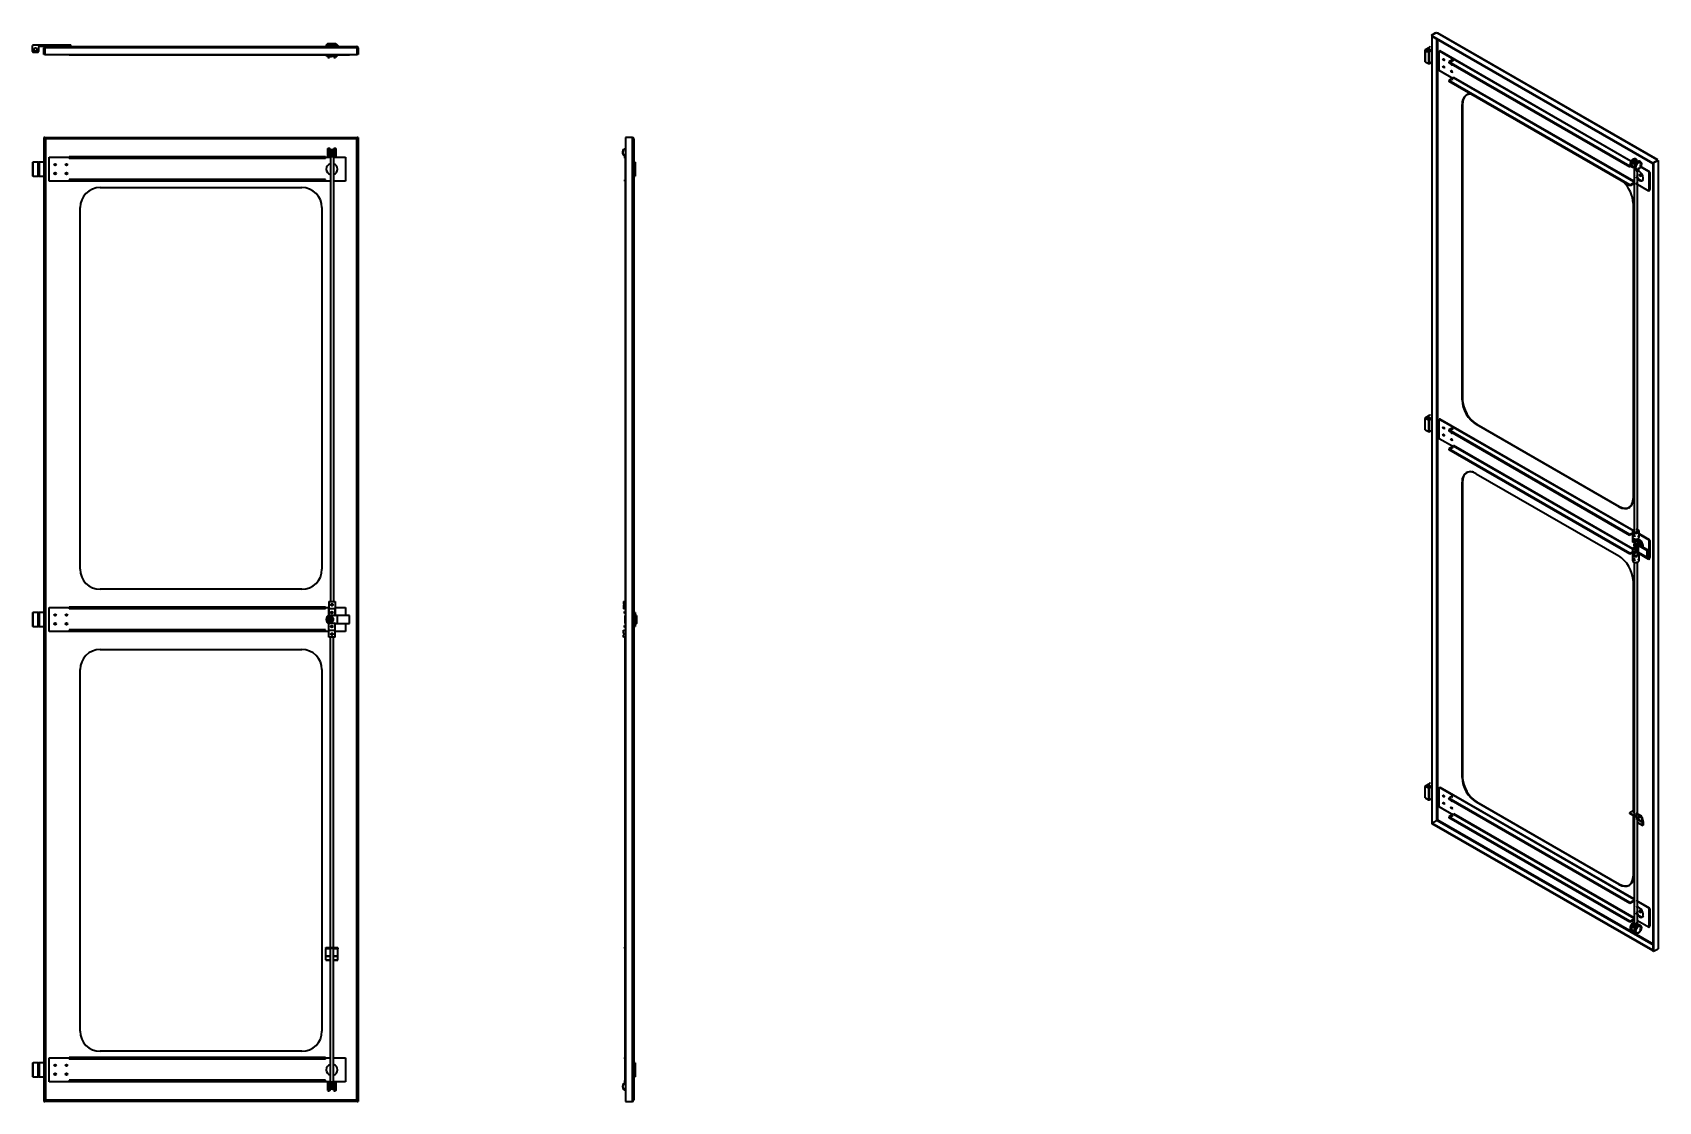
# Model space of a CAD drawing. Header units: millimetres. Extents: x 697 to 4745, y 123 to 2784.
import ezdxf

# ---------------------------------------------------------------- set-up
doc = ezdxf.new("R2010")
doc.units = ezdxf.units.MM
doc.layers.add('Tangent Edges', color=255, linetype='Continuous', lineweight=50)
doc.layers.add('Visible Edges', color=255, linetype='Continuous', lineweight=50)

msp = doc.modelspace()

# ---------------------------------------------------------------- linework, layer by layer
at = {"layer": 'Tangent Edges', "linetype": 'Continuous', "lineweight": 35}
for p, q in [((790.4, 2753.9), (790.4, 2749.9)), ((790.4, 2753.9), (792.4, 2753.9)), ((729.9, 2745.9), (729.9, 2749.9)), ((1503.9, 2745.9), (729.9, 2745.9)), ((1503.9, 2745.9), (1503.9, 2749.9)), ((727.9, 2523.4), (725.9, 2523.4)), ((729.9, 2519.4), (729.9, 2521.4)), ((729.9, 2519.4), (729.9, 127.4)), ((1503.9, 2519.4), (729.9, 2519.4)), ((1503.9, 2519.4), (1503.9, 2521.4)), ((1503.9, 2519.4), (1503.9, 127.4)), ((1507.9, 2523.4), (1505.9, 2523.4)), ((2190.1, 2523.4), (2174.1, 2523.4)), ((2190.1, 2519.4), (2190.1, 127.4)), ((2194.1, 2519.4), (2194.1, 127.4)), ((1426.9, 2470.6), (788.9, 2470.6)), ((697.4, 2461.9), (699.4, 2461.9)), ((699.4, 2426.9), (699.4, 2461.9)), ((710.4, 2461.9), (710.4, 2426.9)), ((710.4, 2461.9), (712.4, 2461.9)), ((712.4, 2426.9), (712.4, 2461.9)), ((714.4, 2461.9), (712.4, 2461.9)), ((714.4, 2426.9), (714.4, 2461.9)), ((2198.1, 2461.9), (2194.1, 2461.9)), ((2194.1, 2459.9), (2198.1, 2459.9)), ((2198.1, 2428.9), (2194.1, 2428.9)), ((2198.1, 2461.9), (2198.1, 2459.9)), ((2198.1, 2428.9), (2198.1, 2426.9)), ((699.4, 2426.9), (697.4, 2426.9)), ((712.4, 2426.9), (710.4, 2426.9)), ((712.4, 2426.9), (714.4, 2426.9)), ((1426.9, 2418.6), (788.9, 2418.6)), ((1426.9, 2417.6), (788.9, 2417.6)), ((1426.9, 2414.6), (788.9, 2414.6)), ((2194.1, 2426.9), (2198.1, 2426.9)), ((697.4, 1340.9), (699.4, 1340.9)), ((699.4, 1305.9), (699.4, 1340.9)), ((710.4, 1340.9), (710.4, 1305.9)), ((710.4, 1340.9), (712.4, 1340.9)), ((712.4, 1305.9), (712.4, 1340.9)), ((714.4, 1340.9), (712.4, 1340.9)), ((714.4, 1305.9), (714.4, 1340.9)), ((1426.9, 1349.6), (788.9, 1349.6)), ((2198.1, 1340.9), (2194.1, 1340.9)), ((2194.1, 1338.9), (2198.1, 1338.9)), ((2198.1, 1340.9), (2198.1, 1338.9)), ((699.4, 1305.9), (697.4, 1305.9)), ((712.4, 1305.9), (710.4, 1305.9)), ((712.4, 1305.9), (714.4, 1305.9)), ((1426.9, 1297.6), (788.9, 1297.6)), ((1426.9, 1296.6), (788.9, 1296.6)), ((2198.1, 1307.9), (2194.1, 1307.9)), ((2194.1, 1305.9), (2198.1, 1305.9)), ((2198.1, 1307.9), (2198.1, 1305.9)), ((1426.9, 1293.6), (788.9, 1293.6)), ((1427.9, 505.1), (1427.9, 503.6)), ((1438.9, 503.6), (1427.9, 503.6)), ((1457.9, 503.6), (1446.9, 503.6)), ((1457.9, 505.1), (1457.9, 503.6)), ((1427.9, 485.3), (1438.9, 485.3)), ((1427.9, 485.3), (1427.9, 484.8)), ((1438.9, 484.8), (1427.9, 484.8)), ((1427.9, 476.1), (1438.9, 476.1)), ((1427.9, 476.1), (1427.9, 475.1)), ((1427.9, 475.1), (1438.9, 475.1)), ((1446.9, 485.3), (1457.9, 485.3)), ((1457.9, 484.8), (1446.9, 484.8)), ((1446.9, 476.1), (1457.9, 476.1)), ((1446.9, 475.1), (1457.9, 475.1)), ((1457.9, 485.3), (1457.9, 484.8)), ((1457.9, 475.1), (1457.9, 476.1)), ((697.4, 219.9), (699.4, 219.9)), ((699.4, 184.9), (699.4, 219.9)), ((710.4, 219.9), (710.4, 184.9)), ((710.4, 219.9), (712.4, 219.9)), ((712.4, 184.9), (712.4, 219.9)), ((714.4, 219.9), (712.4, 219.9)), ((714.4, 184.9), (714.4, 219.9)), ((1426.9, 228.6), (788.9, 228.6)), ((2198.1, 219.9), (2194.1, 219.9)), ((2194.1, 217.9), (2198.1, 217.9)), ((2198.1, 219.9), (2198.1, 217.9)), ((699.4, 184.9), (697.4, 184.9)), ((712.4, 184.9), (710.4, 184.9)), ((712.4, 184.9), (714.4, 184.9)), ((1426.9, 176.6), (788.9, 176.6)), ((1426.9, 175.6), (788.9, 175.6)), ((1426.9, 172.6), (788.9, 172.6)), ((2198.1, 186.9), (2194.1, 186.9)), ((2194.1, 184.9), (2198.1, 184.9)), ((2198.1, 186.9), (2198.1, 184.9)), ((729.9, 127.4), (1503.9, 127.4)), ((729.9, 127.4), (729.9, 125.4)), ((1503.9, 127.4), (1503.9, 125.4)), ((1503.9, 127.4), (1505.9, 127.4)), ((2174.1, 123.4), (2190.1, 123.4))]:
    msp.add_line(p, q, dxfattribs=at).dxf.unprotected_set("ltscale", 0)
for centre, start, end in [((699.4, 2751.9), 90, 180), ((699.4, 2736.9), 180, 270), ((710.4, 2736.9), 270, 0), ((714.4, 2747.9), 90, 180)]:
    msp.add_arc(centre, 2, start, end, dxfattribs=at).dxf.unprotected_set("ltscale", 0)
at = {"layer": 'Visible Edges', "linetype": 'Continuous', "lineweight": 35}
for p, q in [((699.4, 2753.9), (790.4, 2753.9)), ((792.4, 2749.9), (792.4, 2753.9)), ((1432.9, 2756.9), (1427.9, 2751.9)), ((1432.9, 2756.9), (1437.6, 2756.9)), ((1437.6, 2756.9), (1452.9, 2756.9)), ((1452.9, 2756.9), (1457.9, 2751.9)), ((697.4, 2736.9), (697.4, 2751.9)), ((710.4, 2734.9), (699.4, 2734.9)), ((712.4, 2747.9), (712.4, 2736.9)), ((729.9, 2749.9), (714.4, 2749.9)), ((725.9, 2729.9), (725.9, 2745.9)), ((727.9, 2745.9), (725.9, 2745.9)), ((727.9, 2729.9), (725.9, 2729.9)), ((727.9, 2745.9), (727.9, 2729.9)), ((729.9, 2745.9), (728.1, 2745.9)), ((728.1, 2745.9), (728.1, 2729.9)), ((728.1, 2729.9), (1505.7, 2729.9)), ((729.9, 2749.9), (1503.9, 2749.9)), ((788.9, 2729.9), (788.9, 2727.9)), ((1426.9, 2727.9), (788.9, 2727.9)), ((1426.9, 2727.9), (1426.9, 2729.9)), ((1427.9, 2751.9), (1435, 2751.9)), ((1427.9, 2751.9), (1427.9, 2749.9)), ((1427.9, 2726.9), (1427.9, 2729.9)), ((1427.9, 2726.9), (1432.9, 2726.9)), ((1432.9, 2723), (1432.9, 2729.9)), ((1432.9, 2722.9), (1432.9, 2723)), ((1432.9, 2722.9), (1433.9, 2721.9)), ((1433.9, 2729.9), (1433.9, 2722)), ((1433.9, 2722), (1433.9, 2721.9)), ((1433.9, 2721.9), (1436.9, 2721.9)), ((1435, 2751.9), (1457.9, 2751.9)), ((1436.9, 2722), (1436.9, 2729.9)), ((1437.9, 2722.9), (1436.9, 2721.9)), ((1436.9, 2721.9), (1436.9, 2722)), ((1437.9, 2729.9), (1437.9, 2723)), ((1437.9, 2723), (1437.9, 2722.9)), ((1447.9, 2723), (1447.9, 2729.9)), ((1447.9, 2722.9), (1447.9, 2723)), ((1447.9, 2722.9), (1448.9, 2721.9)), ((1448.9, 2729.9), (1448.9, 2722)), ((1448.9, 2722), (1448.9, 2721.9)), ((1448.9, 2721.9), (1451.9, 2721.9)), ((1451.9, 2722), (1451.9, 2729.9)), ((1452.9, 2722.9), (1451.9, 2721.9)), ((1451.9, 2721.9), (1451.9, 2722)), ((1452.9, 2729.9), (1452.9, 2723)), ((1452.9, 2726.9), (1457.9, 2726.9)), ((1452.9, 2723), (1452.9, 2722.9)), ((1456.4, 2728.4), (1456.4, 2729.9)), ((1486.9, 2728.4), (1456.4, 2728.4)), ((1457.9, 2751.9), (1457.9, 2749.9)), ((1457.9, 2726.9), (1457.9, 2728.4)), ((1486.9, 2729.9), (1486.9, 2728.4)), ((1505.7, 2745.9), (1503.9, 2745.9)), ((1505.7, 2729.9), (1505.7, 2745.9)), ((1505.9, 2729.9), (1505.9, 2745.9)), ((1507.9, 2745.9), (1505.9, 2745.9)), ((1507.9, 2729.9), (1505.9, 2729.9)), ((1507.9, 2745.9), (1507.9, 2729.9)), ((725.9, 2523.4), (725.9, 123.4)), ((727.9, 2523.4), (727.9, 123.4)), ((729.9, 2519.4), (727.9, 2519.4)), ((728.1, 2523.4), (728.1, 2521.4)), ((728.1, 2523.4), (1505.7, 2523.4)), ((728.1, 2521.4), (1505.7, 2521.4)), ((1505.9, 2519.4), (1503.9, 2519.4)), ((1505.7, 2523.4), (1505.7, 2521.4)), ((1505.9, 2523.4), (1505.9, 123.4)), ((1507.9, 2523.4), (1507.9, 123.4)), ((2174.1, 2523.4), (2174.1, 123.4)), ((2190.1, 2523.4), (2190.1, 2519.4)), ((2190.1, 2519.4), (2194.1, 2519.4)), ((738.9, 2414.7), (738.9, 2474.4)), ((738.9, 2474.4), (788.9, 2474.4)), ((1426.9, 2474.6), (788.9, 2474.6)), ((788.9, 2474.6), (788.9, 2471.6)), ((1426.9, 2471.6), (788.9, 2471.6)), ((788.9, 2471.6), (788.9, 2470.6)), ((1426.9, 2471.6), (1426.9, 2474.6)), ((1426.9, 2474.4), (1439.9, 2474.4)), ((1426.9, 2470.6), (1426.9, 2471.6)), ((1432.9, 2495.9), (1433.9, 2496.9)), ((1432.9, 2487.3), (1432.9, 2495.9)), ((1432.9, 2475.9), (1432.9, 2487.3)), ((1432.9, 2475.9), (1433.9, 2474.9)), ((1433.9, 2496.9), (1433.9, 2487.4)), ((1433.9, 2496.9), (1436.9, 2496.9)), ((1433.9, 2487.4), (1433.9, 2474.9)), ((1433.9, 2474.9), (1436.9, 2474.9)), ((1436.9, 2487.4), (1436.9, 2496.9)), ((1437.9, 2495.9), (1436.9, 2496.9)), ((1436.9, 2474.9), (1436.9, 2487.4)), ((1437.9, 2475.9), (1436.9, 2474.9)), ((1437.9, 2495.9), (1437.9, 2487.3)), ((1437.9, 2487.9), (1439.9, 2487.9)), ((1437.9, 2487.3), (1437.9, 2475.9)), ((1437.9, 2483.9), (1439.9, 2483.9)), ((1438.9, 2472.9), (1438.9, 1367.9)), ((1438.9, 2472.9), (1439.9, 2472.9)), ((1439.9, 2492.9), (1445.9, 2492.9)), ((1439.9, 2492.9), (1439.9, 2472.9)), ((1445.9, 2472.9), (1445.9, 2492.9)), ((1445.9, 2487.9), (1447.9, 2487.9)), ((1445.9, 2483.9), (1447.9, 2483.9)), ((1445.9, 2474.4), (1476.9, 2474.4)), ((1445.9, 2472.9), (1446.9, 2472.9)), ((1446.9, 2472.9), (1446.9, 1367.9)), ((1447.9, 2495.9), (1448.9, 2496.9)), ((1447.9, 2487.3), (1447.9, 2495.9)), ((1447.9, 2475.9), (1447.9, 2487.3)), ((1447.9, 2475.9), (1448.9, 2474.9)), ((1448.9, 2496.9), (1448.9, 2487.4)), ((1448.9, 2496.9), (1451.9, 2496.9)), ((1448.9, 2487.4), (1448.9, 2474.9)), ((1448.9, 2474.9), (1451.9, 2474.9)), ((1451.9, 2487.4), (1451.9, 2496.9)), ((1452.9, 2495.9), (1451.9, 2496.9)), ((1451.9, 2474.9), (1451.9, 2487.4)), ((1452.9, 2475.9), (1451.9, 2474.9)), ((1452.9, 2495.9), (1452.9, 2487.3)), ((1452.9, 2487.3), (1452.9, 2475.9)), ((1476.9, 2474.4), (1476.9, 2414.7)), ((2172.1, 2471.6), (2172.1, 2474.6)), ((2172.1, 2474.6), (2173.1, 2474.6)), ((2173.1, 2471.6), (2172.1, 2471.6)), ((2173.1, 2475.7), (2173.1, 1367.9)), ((697.4, 2461.9), (697.4, 2426.9)), ((710.4, 2461.9), (699.4, 2461.9)), ((725.9, 2461.9), (714.4, 2461.9)), ((2198.1, 2459.9), (2198.1, 2428.9)), ((699.4, 2426.9), (710.4, 2426.9)), ((714.4, 2426.9), (725.9, 2426.9)), ((788.9, 2414.7), (738.9, 2414.7)), ((788.9, 2418.6), (788.9, 2417.6)), ((788.9, 2417.6), (788.9, 2414.6)), ((865.9, 2398.4), (1367.9, 2398.4)), ((1426.9, 2417.6), (1426.9, 2418.6)), ((1426.9, 2414.6), (1426.9, 2417.6)), ((1438.9, 2414.7), (1426.9, 2414.7)), ((1476.9, 2414.7), (1446.9, 2414.7)), ((2172.1, 2414.6), (2172.1, 2417.6)), ((2172.1, 2417.6), (2173.1, 2417.6)), ((2173.1, 2414.6), (2172.1, 2414.6)), ((815.9, 1448.4), (815.9, 2348.4)), ((1417.9, 2348.4), (1417.9, 1448.4)), ((1367.9, 1398.4), (865.9, 1398.4)), ((697.4, 1340.9), (697.4, 1305.9)), ((710.4, 1340.9), (699.4, 1340.9)), ((725.9, 1340.9), (714.4, 1340.9)), ((738.9, 1293.7), (738.9, 1353.4)), ((738.9, 1353.4), (788.9, 1353.4)), ((1426.9, 1353.6), (788.9, 1353.6)), ((788.9, 1353.6), (788.9, 1350.6)), ((1426.9, 1350.6), (788.9, 1350.6)), ((788.9, 1350.6), (788.9, 1349.6)), ((1426.9, 1350.6), (1426.9, 1353.6)), ((1426.9, 1353.4), (1434.9, 1353.4)), ((1426.9, 1349.6), (1426.9, 1350.6)), ((1434.9, 1367.9), (1442.9, 1367.9)), ((1434.9, 1367.9), (1434.9, 1332.9)), ((1435.5, 1332.9), (1435.5, 1349.9)), ((1450.3, 1349.9), (1435.5, 1349.9)), ((1442.9, 1367.9), (1450.9, 1367.9)), ((1450.3, 1349.9), (1450.3, 1332.9)), ((1450.9, 1367.9), (1450.9, 1332.9)), ((1450.9, 1353.4), (1476.9, 1353.4)), ((1476.9, 1353.4), (1476.9, 1333.4)), ((2169.1, 1367.9), (2174.1, 1367.9)), ((2169.1, 1367.9), (2169.1, 1362.4)), ((2169.1, 1357.4), (2169.1, 1349.9)), ((2174.1, 1349.9), (2169.1, 1349.9)), ((2171.1, 1342.9), (2171.6, 1343.4)), ((2171.1, 1340.9), (2171.1, 1342.9)), ((2171.1, 1338.9), (2171.1, 1340.9)), ((2171.1, 1338.9), (2171.6, 1338.4)), ((2171.6, 1343.4), (2171.6, 1340.9)), ((2173, 1343.4), (2171.6, 1343.4)), ((2171.6, 1340.9), (2171.6, 1338.4)), ((2173, 1338.4), (2171.6, 1338.4)), ((2173, 1343.4), (2173, 1340.9)), ((2173.9, 1342.9), (2173, 1342.9)), ((2173, 1340.9), (2173, 1338.4)), ((2173.9, 1338.9), (2173, 1338.9)), ((2173.9, 1340.9), (2173.9, 1343.4)), ((2174.1, 1343.4), (2173.9, 1343.4)), ((2173.9, 1338.4), (2173.9, 1340.9)), ((2174.1, 1338.4), (2173.9, 1338.4)), ((2196.1, 1338.4), (2194.1, 1338.4)), ((2196.1, 1338.4), (2196.1, 1308.4)), ((2201.1, 1333.4), (2196.1, 1338.4)), ((2198.1, 1338.9), (2198.1, 1336.4)), ((699.4, 1305.9), (710.4, 1305.9)), ((714.4, 1305.9), (725.9, 1305.9)), ((788.9, 1297.6), (788.9, 1296.6)), ((788.9, 1296.6), (788.9, 1293.6)), ((1426.9, 1296.6), (1426.9, 1297.6)), ((1426.9, 1293.6), (1426.9, 1296.6)), ((1434.9, 1332.9), (1435.5, 1332.9)), ((1435.5, 1313.9), (1434.9, 1313.9)), ((1434.9, 1278.9), (1434.9, 1313.9)), ((1450.3, 1332.9), (1435.5, 1332.9)), ((1435.5, 1296.9), (1435.5, 1313.9)), ((1435.5, 1313.9), (1450.3, 1313.9)), ((1435.5, 1296.9), (1450.3, 1296.9)), ((1437.1, 1332.9), (1436.4, 1325.9)), ((1436.4, 1320.9), (1436.4, 1325.9)), ((1436.4, 1320.9), (1437.1, 1313.9)), ((1439.9, 1320.4), (1439.9, 1326.4)), ((1439.9, 1323.4), (1439.9, 1326.4)), ((1439.9, 1320.4), (1439.9, 1323.4)), ((1445.9, 1326.4), (1445.9, 1320.4)), ((1445.9, 1326.4), (1445.9, 1323.4)), ((1445.9, 1323.4), (1445.9, 1320.4)), ((1450.3, 1332.9), (1450.9, 1332.9)), ((1450.9, 1313.9), (1450.3, 1313.9)), ((1450.3, 1313.9), (1450.3, 1296.9)), ((1456.4, 1333.4), (1450.9, 1333.4)), ((1450.9, 1278.9), (1450.9, 1313.9)), ((1450.9, 1313.4), (1456.4, 1313.4)), ((1486.9, 1333.4), (1456.4, 1333.4)), ((1456.4, 1313.4), (1456.4, 1333.4)), ((1456.4, 1313.4), (1486.9, 1313.4)), ((1476.9, 1313.4), (1476.9, 1293.7)), ((1486.9, 1313.4), (1486.9, 1333.4)), ((2169.1, 1289.4), (2169.1, 1296.9)), ((2169.1, 1296.9), (2174.1, 1296.9)), ((2171.1, 1307.9), (2171.6, 1308.4)), ((2171.1, 1303.9), (2171.1, 1307.9)), ((2171.1, 1303.9), (2171.6, 1303.4)), ((2171.6, 1308.4), (2171.6, 1303.4)), ((2173, 1308.4), (2171.6, 1308.4)), ((2173, 1303.4), (2171.6, 1303.4)), ((2172.6, 1313.4), (2172.6, 1333.4)), ((2174.1, 1333.4), (2172.6, 1333.4)), ((2172.6, 1313.4), (2174.1, 1313.4)), ((2173, 1308.4), (2173, 1303.4)), ((2173.9, 1307.9), (2173, 1307.9)), ((2173.9, 1303.9), (2173, 1303.9)), ((2173.9, 1303.4), (2173.9, 1308.4)), ((2174.1, 1308.4), (2173.9, 1308.4)), ((2174.1, 1303.4), (2173.9, 1303.4)), ((2196.1, 1308.4), (2194.1, 1308.4)), ((2201.1, 1313.4), (2196.1, 1308.4)), ((2198.1, 1310.4), (2198.1, 1307.9)), ((2201.1, 1333.4), (2201.1, 1313.4)), ((788.9, 1293.7), (738.9, 1293.7)), ((1434.9, 1293.7), (1426.9, 1293.7)), ((1442.9, 1278.9), (1434.9, 1278.9)), ((1438.9, 507.1), (1438.9, 1278.9)), ((1450.9, 1278.9), (1442.9, 1278.9)), ((1446.9, 507.1), (1446.9, 1278.9)), ((1476.9, 1293.7), (1450.9, 1293.7)), ((2169.1, 1278.9), (2169.1, 1284.4)), ((2174.1, 1278.9), (2169.1, 1278.9)), ((2173.1, 507.1), (2173.1, 1278.9)), ((865.9, 1248.4), (1367.9, 1248.4)), ((815.9, 298.4), (815.9, 1198.4)), ((1417.9, 1198.4), (1417.9, 298.4)), ((1427.9, 507.1), (1457.9, 507.1)), ((1427.9, 505.1), (1427.9, 507.1)), ((1427.9, 505.1), (1457.9, 505.1)), ((1427.9, 485.3), (1427.9, 503.6)), ((1438.9, 173.9), (1438.9, 505.1)), ((1446.9, 173.9), (1446.9, 505.1)), ((1457.9, 505.1), (1457.9, 507.1)), ((1457.9, 485.3), (1457.9, 503.6)), ((2171.1, 507.1), (2174.1, 507.1)), ((2171.1, 505.1), (2171.1, 507.1)), ((2174.1, 505.1), (2171.1, 505.1)), ((2173.1, 171.2), (2173.1, 505.1)), ((1427.9, 476.1), (1427.9, 484.8)), ((1457.9, 476.1), (1457.9, 484.8)), ((1367.9, 248.4), (865.9, 248.4)), ((697.4, 219.9), (697.4, 184.9)), ((710.4, 219.9), (699.4, 219.9)), ((725.9, 219.9), (714.4, 219.9)), ((738.9, 172.7), (738.9, 232.4)), ((738.9, 232.4), (788.9, 232.4)), ((1426.9, 232.6), (788.9, 232.6)), ((788.9, 232.6), (788.9, 229.6)), ((1426.9, 229.6), (788.9, 229.6)), ((788.9, 229.6), (788.9, 228.6)), ((1426.9, 229.6), (1426.9, 232.6)), ((1426.9, 232.4), (1438.9, 232.4)), ((1426.9, 228.6), (1426.9, 229.6)), ((1446.9, 232.4), (1476.9, 232.4)), ((1476.9, 232.4), (1476.9, 172.7)), ((2172.1, 229.6), (2172.1, 232.6)), ((2172.1, 232.6), (2173.1, 232.6)), ((2173.1, 229.6), (2172.1, 229.6)), ((2198.1, 217.9), (2198.1, 186.9)), ((699.4, 184.9), (710.4, 184.9)), ((714.4, 184.9), (725.9, 184.9)), ((788.9, 172.7), (738.9, 172.7)), ((788.9, 176.6), (788.9, 175.6)), ((788.9, 175.6), (788.9, 172.6)), ((1426.9, 175.6), (1426.9, 176.6)), ((1426.9, 172.6), (1426.9, 175.6)), ((1439.9, 172.7), (1426.9, 172.7)), ((1432.9, 170.9), (1433.9, 171.9)), ((1432.9, 150.9), (1432.9, 170.9)), ((1433.9, 171.9), (1433.9, 149.9)), ((1433.9, 171.9), (1436.9, 171.9)), ((1436.9, 149.9), (1436.9, 171.9)), ((1437.9, 170.9), (1436.9, 171.9)), ((1437.9, 170.9), (1437.9, 150.9)), ((1437.9, 162.9), (1439.9, 162.9)), ((1439.9, 173.9), (1438.9, 173.9)), ((1439.9, 173.9), (1439.9, 153.9)), ((1446.9, 173.9), (1445.9, 173.9)), ((1445.9, 153.9), (1445.9, 173.9)), ((1476.9, 172.7), (1445.9, 172.7)), ((1445.9, 162.9), (1447.9, 162.9)), ((1447.9, 170.9), (1448.9, 171.9)), ((1447.9, 150.9), (1447.9, 170.9)), ((1448.9, 171.9), (1448.9, 149.9)), ((1448.9, 171.9), (1451.9, 171.9)), ((1451.9, 149.9), (1451.9, 171.9)), ((1452.9, 170.9), (1451.9, 171.9)), ((1452.9, 170.9), (1452.9, 150.9)), ((2172.1, 172.6), (2172.1, 175.6)), ((2172.1, 175.6), (2173.1, 175.6)), ((2173.1, 172.6), (2172.1, 172.6)), ((725.9, 123.4), (727.9, 123.4)), ((727.9, 127.4), (729.9, 127.4)), ((728.1, 123.4), (728.1, 125.4)), ((1505.7, 125.4), (728.1, 125.4)), ((1505.7, 123.4), (728.1, 123.4)), ((1432.9, 150.9), (1433.9, 149.9)), ((1433.9, 149.9), (1436.9, 149.9)), ((1437.9, 150.9), (1436.9, 149.9)), ((1437.9, 158.9), (1439.9, 158.9)), ((1445.9, 153.9), (1439.9, 153.9)), ((1445.9, 158.9), (1447.9, 158.9)), ((1447.9, 150.9), (1448.9, 149.9)), ((1448.9, 149.9), (1451.9, 149.9)), ((1452.9, 150.9), (1451.9, 149.9)), ((1505.7, 123.4), (1505.7, 125.4)), ((1505.9, 123.4), (1507.9, 123.4)), ((2190.1, 127.4), (2190.1, 123.4)), ((2194.1, 127.4), (2190.1, 127.4))]:
    msp.add_line(p, q, dxfattribs=at).dxf.unprotected_set("ltscale", 0)
for p, q in [((4180, 2777.9), (4191.3, 2784.4)), ((4181.4, 2777), (4180, 2777.9)), ((4192.8, 2783.6), (4181.4, 2777)), ((4181.4, 2777), (4181.4, 814.9)), ((4192.9, 2783.5), (4181.6, 2777)), ((4181.6, 2777), (4731.4, 2460.3)), ((4181.6, 2775.3), (4731.4, 2458.7)), ((4191.3, 2784.4), (4191.3, 2781.1)), ((4192.8, 2768.9), (4192.8, 825.4)), ((4194.2, 2782.8), (4192.9, 2783.5)), ((4741.5, 2467.6), (4194.2, 2782.8)), ((4195.6, 2767.4), (4195.6, 825.4)), ((4743.5, 2467.8), (4196.2, 2782.9)), ((4164.8, 2742), (4175.4, 2748.1)), ((4164.8, 2742), (4164.8, 2713.4)), ((4164.8, 2711.8), (4164.8, 2740.4)), ((4172.6, 2735.9), (4164.8, 2740.4)), ((4169.7, 2740.7), (4169.7, 2734.7)), ((4172.6, 2735.9), (4172.6, 2707.3)), ((4175.4, 2707.3), (4175.4, 2735.9)), ((4180.9, 2739.1), (4175.7, 2736.1)), ((4199.8, 2738.6), (4235.2, 2718.3)), ((4199.8, 2689.8), (4199.8, 2738.6)), ((4677, 2464.5), (4200.8, 2738.7)), ((4211.6, 2715), (4213.7, 2716.2)), ((4234.5, 2718), (4223.2, 2711.4)), ((4227.7, 2711.6), (4234.8, 2715.7)), ((4677.2, 2463), (4234.2, 2718.1)), ((4164.8, 2711.8), (4172.6, 2707.3)), ((4175.7, 2707.5), (4182.2, 2711.2)), ((4235.2, 2669.4), (4199.8, 2689.8)), ((4211.6, 2697), (4213.7, 2698.3)), ((4223.2, 2711.4), (4223.2, 2709)), ((4674.3, 2451.6), (4223.2, 2711.4)), ((4674.3, 2449.2), (4223.2, 2709)), ((4231.4, 2703.6), (4233.5, 2704.8)), ((4231.4, 2685.6), (4233.5, 2686.9)), ((4684.2, 2414), (4234.9, 2672.7)), ((4234.5, 2671.4), (4223.2, 2664.8)), ((4223.2, 2664.8), (4223.2, 2662.4)), ((4674.3, 2405), (4223.2, 2664.8)), ((4674.3, 2402.6), (4223.2, 2662.4)), ((4229.1, 2665.8), (4230.5, 2666.6)), ((4231.9, 2667.4), (4233.4, 2668.3)), ((4683.5, 2412.8), (4234.2, 2671.5)), ((4256.4, 1869.7), (4256.4, 2605.5)), ((4257.8, 2606.3), (4257.8, 1870.5)), ((4268.2, 2629.3), (4266.8, 2628.4)), ((4690.4, 2468.4), (4688.3, 2469.7)), ((4674.3, 2449.2), (4674.3, 2451.6)), ((4677.3, 2450.6), (4679.4, 2449.4)), ((4684.9, 2449.9), (4685.6, 2450.3)), ((4685.1, 2461.5), (4685.1, 1537.9)), ((4688.9, 2464.5), (4685.2, 2462.3)), ((4685.2, 2462.3), (4685.2, 2446)), ((4687.9, 2444.5), (4690, 2443.3)), ((4692.7, 2462.6), (4692.7, 2463.4)), ((4693.1, 1539.4), (4693.1, 2444.3)), ((4695.5, 2443.8), (4696.2, 2444.2)), ((4701, 2462.3), (4698.9, 2463.6)), ((4722.4, 2438.3), (4698.9, 2451.9)), ((4699.6, 2450.8), (4721.1, 2438.4)), ((4703.3, 2456.5), (4703.3, 2457.3)), ((4721.7, 2438.1), (4721.7, 2389.3)), ((4723.8, 2436.2), (4723.8, 2393.7)), ((4731.4, 2460.3), (4742.7, 2466.8)), ((4731.6, 2460.3), (4742.9, 2466.8)), ((4731.6, 2460.3), (4731.6, 498.1)), ((4744.3, 2466), (4733, 2459.4)), ((4733, 2459.4), (4733, 497.3)), ((4742.9, 2466.8), (4742.9, 2463.5)), ((4744.3, 2466), (4744.3, 2462.7)), ((4744.3, 2462.7), (4744.3, 507.1)), ((4745.5, 508.7), (4745.5, 2464.3)), ((4674.3, 2405), (4685.6, 2411.6)), ((4674.3, 2402.6), (4674.3, 2405)), ((4684.7, 2408.6), (4674.8, 2402.9)), ((4721.1, 2389.6), (4688.9, 2408.2)), ((4700.9, 2426.7), (4702.3, 2427.5)), ((4704.6, 2415.3), (4706.7, 2416.5)), ((4682.1, 2360.3), (4682.1, 1624.6)), ((4164.8, 1825.6), (4175.4, 1831.7)), ((4164.8, 1795.3), (4164.8, 1823.9)), ((4172.6, 1819.5), (4164.8, 1823.9)), ((4180.5, 1822.4), (4175.3, 1819.4)), ((4199.8, 1822.1), (4235.2, 1801.8)), ((4199.8, 1773.3), (4199.8, 1822.1)), ((4683.7, 1544.2), (4201.3, 1822)), ((4164.8, 1795.3), (4172.6, 1790.8)), ((4172.6, 1819.5), (4172.6, 1790.8)), ((4175.3, 1790.8), (4181.8, 1794.5)), ((4175.4, 1790.8), (4175.4, 1819.5)), ((4211.6, 1798.6), (4213.7, 1799.8)), ((4211.6, 1780.6), (4213.7, 1781.8)), ((4234.5, 1801.5), (4223.2, 1795)), ((4223.2, 1792.5), (4234.5, 1799)), ((4223.2, 1795), (4223.2, 1792.5)), ((4674.3, 1535.2), (4223.2, 1795)), ((4674.3, 1532.7), (4223.2, 1792.5)), ((4231.4, 1787.2), (4233.5, 1788.4)), ((4682.3, 1543.6), (4234.6, 1801.4)), ((4646.7, 1604), (4291.8, 1808.4)), ((4293.2, 1809.3), (4648.1, 1604.8)), ((4235.2, 1752.9), (4199.8, 1773.3)), ((4234.5, 1754.9), (4223.2, 1748.4)), ((4223.2, 1748.4), (4223.2, 1745.9)), ((4674.3, 1488.6), (4223.2, 1748.4)), ((4674.3, 1486.1), (4223.2, 1745.9)), ((4228.7, 1749.1), (4234.4, 1752.4)), ((4231.4, 1769.2), (4233.5, 1770.4)), ((4680.8, 1497.9), (4234.6, 1754.8)), ((4681.5, 1499.1), (4235.3, 1756)), ((4256.4, 929.5), (4256.4, 1665.3)), ((4257.8, 1666.1), (4257.8, 930.3)), ((4268.2, 1689.1), (4266.8, 1688.3)), ((4291.8, 1685.8), (4646.7, 1481.4)), ((4648.1, 1604.8), (4646.7, 1604)), ((4671.7, 1601.6), (4673.1, 1602.4)), ((4674.4, 1535.3), (4682.9, 1540.1)), ((4681.1, 1542.5), (4681.1, 1527.7)), ((4697.1, 1527.7), (4697.1, 1542.5)), ((4674.3, 1532.7), (4674.3, 1535.2)), ((4681.5, 1536.9), (4674.4, 1532.8)), ((4681.8, 1515.6), (4681.8, 1529.5)), ((4692.3, 1509.6), (4681.8, 1515.6)), ((4681.8, 1500.1), (4692.3, 1494.1)), ((4681.8, 1486.2), (4681.8, 1500.1)), ((4683.5, 1519.2), (4683.5, 1518.7)), ((4695.1, 1495.3), (4683.9, 1501.8)), ((4685, 1520.9), (4684, 1520.3)), ((4684.9, 1530.6), (4687.9, 1532.3)), ((4684.9, 1516.3), (4685.3, 1516.1)), ((4684.9, 1511), (4687.4, 1512.4)), ((4684.9, 1506.9), (4684.9, 1511)), ((4684.9, 1506.7), (4685.6, 1498.2)), ((4685.9, 1520.8), (4685.3, 1520.4)), ((4685.6, 1506.5), (4685.6, 1506.1)), ((4687.2, 1508.4), (4686.2, 1507.9)), ((4686.5, 1516), (4687.5, 1516.5)), ((4687.2, 1517), (4687.9, 1517.3)), ((4687.4, 1507.5), (4687.4, 1509.9)), ((4687.4, 1503), (4687.7, 1502.8)), ((4689.2, 1502.7), (4690.2, 1503.2)), ((4691.6, 1507.5), (4691.6, 1505.1)), ((4691.6, 1507.5), (4691.6, 1502.6)), ((4692.3, 1523.5), (4692.3, 1509.6)), ((4699, 1509), (4693.4, 1512.2)), ((4694.5, 1524.7), (4695.9, 1513.6)), ((4722.8, 1521.6), (4694.6, 1537.9)), ((4695.1, 1510.8), (4695.1, 1524.7)), ((4695.4, 1536.8), (4721.5, 1521.7)), ((4695.5, 1506.9), (4699, 1509)), ((4695.5, 1490.6), (4695.5, 1506.9)), ((4717.1, 1494.5), (4695.5, 1506.9)), ((4695.9, 1513.6), (4704.7, 1508.5)), ((4704.7, 1508.5), (4701.2, 1506.5)), ((4701.2, 1506.5), (4719.6, 1495.9)), ((4704.7, 1501), (4704.7, 1508.4)), ((4721.7, 1521.6), (4721.7, 1472.8)), ((4723.8, 1519.7), (4723.8, 1477.2)), ((4674.3, 1486.1), (4674.3, 1488.6)), ((4674.4, 1488.6), (4682.9, 1493.5)), ((4681.5, 1490.3), (4674.4, 1486.2)), ((4681.1, 1484.4), (4681.1, 1469.7)), ((4681.8, 1486.2), (4692.3, 1480.2)), ((4683.5, 1490.5), (4683.5, 1490.1)), ((4685, 1492.3), (4684, 1491.7)), ((4684.9, 1487.7), (4685.3, 1487.5)), ((4684.9, 1470.9), (4687.9, 1472.6)), ((4685.1, 1475.5), (4685.1, 1474)), ((4685.1, 1466.1), (4685.1, 550.3)), ((4686.5, 1487.4), (4687.5, 1487.9)), ((4692.3, 1494.1), (4692.3, 1480.2)), ((4721.5, 1472.9), (4692.4, 1489.7)), ((4693.1, 835.7), (4693.1, 1467.7)), ((4695.1, 1481.4), (4695.1, 1495.3)), ((4695.5, 1490.6), (4717.1, 1478.1)), ((4697.1, 1469.7), (4697.1, 1484.4)), ((4719.6, 1495.9), (4717.1, 1494.5)), ((4717.1, 1478.1), (4717.1, 1494.5)), ((4717.1, 1478.1), (4719.6, 1479.6)), ((4719.6, 1479.6), (4719.6, 1495.9)), ((4682.1, 1420.1), (4682.1, 843.1)), ((4164.8, 909.1), (4175.4, 915.2)), ((4164.8, 878.9), (4164.8, 907.5)), ((4172.6, 903), (4164.8, 907.5)), ((4172.6, 903), (4172.6, 874.4)), ((4180.1, 905.7), (4174.9, 902.7)), ((4175.4, 874.4), (4175.4, 903)), ((4199.8, 905.7), (4235.2, 885.3)), ((4199.8, 856.8), (4199.8, 905.7)), ((4684.1, 627.5), (4201.7, 905.3)), ((4164.8, 878.9), (4172.6, 874.4)), ((4174.9, 874), (4181.3, 877.8)), ((4235.2, 836.5), (4199.8, 856.8)), ((4211.6, 882.1), (4213.7, 883.3)), ((4211.6, 864.1), (4213.7, 865.3)), ((4222.6, 875.7), (4229.7, 879.8)), ((4234.5, 885), (4223.2, 878.5)), ((4223.2, 878.5), (4223.2, 876)), ((4674.3, 618.7), (4223.2, 878.5)), ((4674.3, 616.3), (4223.2, 876)), ((4231.1, 880.6), (4232.5, 881.4)), ((4231.4, 870.7), (4233.5, 871.9)), ((4231.4, 852.7), (4233.5, 853.9)), ((4684.3, 626), (4235, 884.7)), ((4646.7, 663.9), (4291.8, 868.3)), ((4293.2, 869.1), (4648.1, 664.7)), ((4181.6, 816.5), (4192.9, 823)), ((4731.4, 499.9), (4181.6, 816.5)), ((4731.4, 498.2), (4181.6, 814.9)), ((4192.8, 824.7), (4192.8, 821.5)), ((4194.2, 822.3), (4192.9, 823)), ((4732.4, 512.3), (4194.8, 821.9)), ((4196.2, 824.4), (4733.8, 514.8)), ((4234.5, 838.4), (4223.2, 831.9)), ((4223.2, 829.4), (4234.5, 836)), ((4223.2, 831.9), (4223.2, 829.4)), ((4674.3, 572.1), (4223.2, 831.9)), ((4674.3, 569.7), (4223.2, 829.4)), ((4684.4, 579.3), (4235, 838.1)), ((4685.1, 580.6), (4235.7, 839.3)), ((4674.3, 842.3), (4680.3, 845.8)), ((4674.3, 840.7), (4674.3, 842.3)), ((4674.3, 842.3), (4695.5, 830.1)), ((4674.3, 840.7), (4695.5, 828.5)), ((4686.5, 842.2), (4680.4, 845.7)), ((4682.1, 836.8), (4682.1, 684.7)), ((4684.8, 830.8), (4683, 838.1)), ((4702.6, 831.9), (4689, 839.8)), ((4703, 831.4), (4689.4, 839.2)), ((4701.6, 833.4), (4689.5, 840.4)), ((4706.3, 817.9), (4689.6, 827.5)), ((4703.6, 833.6), (4690, 841.5)), ((4690.8, 840.4), (4704.4, 832.5)), ((4691.4, 819), (4706.5, 810.3)), ((4692.6, 826.1), (4706.3, 818.3)), ((4692.7, 818.6), (4706.3, 810.8)), ((4693.1, 561.3), (4693.1, 831)), ((4695.5, 826.5), (4694, 827.3)), ((4695.5, 830.1), (4701.5, 833.5)), ((4701.5, 831.9), (4695.5, 828.5)), ((4695.5, 828.5), (4695.5, 830.1)), ((4698.5, 824.7), (4697, 825.6)), ((4707.6, 819.5), (4701.6, 823)), ((4706.1, 818.4), (4702.9, 831.5)), ((4704.2, 832.6), (4707.4, 819.6)), ((4706.1, 810.9), (4706.1, 818)), ((4707.5, 810.9), (4706.8, 810.5)), ((4707.5, 818.8), (4707.5, 810.9)), ((4648.1, 664.7), (4646.7, 663.9)), ((4671.7, 661.4), (4673.1, 662.2)), ((4683.9, 621.8), (4674, 616.1)), ((4674.3, 618.7), (4685.6, 625.2)), ((4674.3, 616.3), (4674.3, 618.7)), ((4723.2, 604.9), (4690.3, 623.8)), ((4692.8, 607.8), (4690.6, 606.6)), ((4691.2, 622.7), (4721.9, 605)), ((4683.9, 575.2), (4674, 569.5)), ((4674.3, 572.1), (4685.6, 578.6)), ((4674.3, 569.7), (4674.3, 572.1)), ((4722, 556.2), (4691.2, 573.8)), ((4700, 598.5), (4698.6, 597.7)), ((4700.9, 593.8), (4702.3, 594.6)), ((4704.6, 582.4), (4706.7, 583.6)), ((4721.7, 605.2), (4721.7, 556.3)), ((4723.8, 603.2), (4723.8, 560.7)), ((4677.3, 549.8), (4679.4, 548.6)), ((4684.9, 549.1), (4685.6, 549.5)), ((4685.2, 566.4), (4685.2, 550.1)), ((4687.9, 543.7), (4690, 542.5)), ((4693.1, 566.2), (4689.4, 564)), ((4689.4, 556.9), (4689.4, 564.4)), ((4692.7, 561.8), (4692.7, 562.6)), ((4693.1, 566.5), (4693.1, 559.1)), ((4695.5, 543), (4696.2, 543.4)), ((4701, 561.5), (4698.9, 562.8)), ((4703.3, 555.7), (4703.3, 556.5)), ((4731.6, 498.1), (4733, 497.3)), ((4733, 497.3), (4744.3, 503.8)), ((4744.3, 507.1), (4744.3, 503.8))]:
    msp.add_line(p, q, dxfattribs=at)
for points in [[(4685.5, 1531.8), (4685.5, 1531.3), (4685.2, 1530.9), (4684.9, 1530.6), (4684.5, 1530.4), (4684, 1530.4), (4683.5, 1530.6), (4683.1, 1531), (4682.7, 1531.4), (4682.4, 1532), (4682.2, 1532.6), (4682, 1533.3), (4682, 1533.8), (4682, 1534.3), (4682.2, 1534.7), (4682.4, 1534.9), (4682.7, 1535), (4683.1, 1534.9), (4683.5, 1534.7), (4684, 1534.4), (4684.5, 1533.9), (4684.9, 1533.5), (4685.2, 1532.9), (4685.5, 1532.3), (4685.5, 1531.8)], [(4682, 1474.2), (4682, 1474.6), (4682.2, 1475), (4682.4, 1475.2), (4682.7, 1475.3), (4683.1, 1475.2), (4683.5, 1475), (4684, 1474.7), (4684.5, 1474.3), (4684.9, 1473.8), (4685.2, 1473.2), (4685.5, 1472.7), (4685.5, 1472.1), (4685.5, 1471.6), (4685.2, 1471.2), (4684.9, 1470.9), (4684.5, 1470.7), (4684, 1470.7), (4683.5, 1470.9), (4683.1, 1471.3), (4682.7, 1471.8), (4682.4, 1472.3), (4682.2, 1472.9), (4682, 1473.6), (4682, 1474.2)]]:
    msp.add_lwpolyline(points, dxfattribs=at)
for points in [[(1445.4, 1359.9), (1445.3, 1359.3), (1445.1, 1358.7), (1444.7, 1358.2), (1444.2, 1357.8), (1443.6, 1357.5), (1442.9, 1357.4), (1442.3, 1357.5), (1441.7, 1357.8), (1441.1, 1358.2), (1440.7, 1358.7), (1440.5, 1359.3), (1440.4, 1359.9), (1440.5, 1360.6), (1440.7, 1361.2), (1441.1, 1361.7), (1441.7, 1362.1), (1442.3, 1362.3), (1442.9, 1362.4), (1443.6, 1362.3), (1444.2, 1362.1), (1444.7, 1361.7), (1445.1, 1361.2), (1445.3, 1360.6), (1445.4, 1359.9)], [(2169.1, 1362.4), (2169.1, 1362.4), (2169.1, 1362.4), (2169.1, 1362.4), (2169.1, 1362.3), (2169.1, 1362.3), (2169.1, 1362.2), (2169.1, 1362.2), (2169.2, 1362.1), (2169.2, 1362), (2169.2, 1361.9), (2169.2, 1361.8), (2169.3, 1361.7), (2169.3, 1361.6), (2169.3, 1361.5), (2169.3, 1361.3), (2169.4, 1361.2), (2169.4, 1361), (2169.4, 1360.9), (2169.4, 1360.7), (2169.4, 1360.6), (2169.5, 1360.4), (2169.5, 1360.3), (2169.5, 1360.1), (2169.5, 1359.9)], [(2169.5, 1359.9), (2169.5, 1359.8), (2169.5, 1359.6), (2169.5, 1359.4), (2169.4, 1359.3), (2169.4, 1359.1), (2169.4, 1359), (2169.4, 1358.8), (2169.4, 1358.7), (2169.3, 1358.5), (2169.3, 1358.4), (2169.3, 1358.3), (2169.3, 1358.2), (2169.2, 1358.1), (2169.2, 1358), (2169.2, 1357.9), (2169.2, 1357.8), (2169.1, 1357.7), (2169.1, 1357.6), (2169.1, 1357.6), (2169.1, 1357.5), (2169.1, 1357.5), (2169.1, 1357.5), (2169.1, 1357.4), (2169.1, 1357.4)], [(1440.4, 1286.9), (1440.5, 1287.6), (1440.7, 1288.2), (1441.1, 1288.7), (1441.7, 1289.1), (1442.3, 1289.3), (1442.9, 1289.4), (1443.6, 1289.3), (1444.2, 1289.1), (1444.7, 1288.7), (1445.1, 1288.2), (1445.3, 1287.6), (1445.4, 1286.9), (1445.3, 1286.3), (1445.1, 1285.7), (1444.7, 1285.2), (1444.2, 1284.8), (1443.6, 1284.5), (1442.9, 1284.4), (1442.3, 1284.5), (1441.7, 1284.8), (1441.1, 1285.2), (1440.7, 1285.7), (1440.5, 1286.3), (1440.4, 1286.9)], [(2169.1, 1289.4), (2169.1, 1289.4), (2169.1, 1289.3), (2169.1, 1289.2), (2169.2, 1289.1), (2169.2, 1288.9), (2169.3, 1288.7), (2169.3, 1288.5), (2169.4, 1288.2), (2169.4, 1287.9), (2169.4, 1287.6), (2169.5, 1287.3), (2169.5, 1286.9), (2169.5, 1286.6), (2169.4, 1286.3), (2169.4, 1286), (2169.4, 1285.7), (2169.3, 1285.4), (2169.3, 1285.2), (2169.2, 1285), (2169.2, 1284.8), (2169.1, 1284.6), (2169.1, 1284.5), (2169.1, 1284.5), (2169.1, 1284.4)]]:
    msp.add_lwpolyline(points, dxfattribs=at).dxf.unprotected_set("ltscale", 0)
for centre, radius in [((704.9, 2741.9), 4), ((753.9, 2455.4), 2.25), ((753.9, 2433.4), 2.25), ((781.9, 2455.4), 2.25), ((781.9, 2433.4), 2.25), ((753.9, 1334.4), 2.25), ((781.9, 1334.4), 2.25), ((1442.9, 1340.9), 2.5), ((1442.9, 1340.9), 2), ((753.9, 1312.4), 2.25), ((781.9, 1312.4), 2.25), ((1442.9, 1323.4), 3), ((1442.9, 1323.4), 2.5), ((1442.9, 1305.9), 2.5), ((1442.9, 1305.9), 2), ((753.9, 213.4), 2.25), ((781.9, 213.4), 2.25), ((753.9, 191.4), 2.25), ((781.9, 191.4), 2.25)]:
    msp.add_circle(centre, radius, dxfattribs=at).dxf.unprotected_set("ltscale", 0)
for centre, radius, start, end in [((729.9, 2745.9), 4, 90, 180), ((729.9, 2745.9), 2, 90, 180), ((1442.9, 2732.9), 8, 231.3178, 270), ((1442.9, 2732.9), 4, 228.5904, 311.4096), ((1442.9, 2732.9), 8, 270, 308.6822), ((1503.9, 2745.9), 4, 0, 90), ((1503.9, 2745.9), 2, 0, 90), ((2190.1, 2519.4), 4, 0, 90), ((2190.1, 2519.4), 2, 0, 90), ((2177.1, 2485.9), 11, 172.1033, 254.1734), ((2177.1, 2485.9), 11, 105.8266, 172.1033), ((2177.1, 2485.9), 10, 172.1033, 252.5424), ((2177.1, 2485.9), 10, 107.4576, 172.1033), ((781.6, 2455.4), 2.25, 274.4254, 85.5746), ((1442.9, 2444.4), 14, 106.6015, 253.3985), ((1442.9, 2444.4), 14, 286.6015, 73.3985), ((865.9, 2348.4), 50, 90, 180), ((1367.9, 2348.4), 50, 0, 90), ((865.9, 1448.4), 50, 180, 270), ((1367.9, 1448.4), 50, 270, 0), ((781.6, 1334.4), 2.25, 274.4254, 85.5746), ((1442.9, 1323.4), 14, 124.8499, 235.1501), ((1442.9, 1323.4), 13, 127.9799, 232.0201), ((1442.9, 1323.4), 12.5, 129.7918, 230.2082), ((1442.9, 1323.4), 8.5, 136.4914, 223.5086), ((1442.9, 1323.4), 8, 141.3834, 218.6166), ((1442.9, 1326.4), 3, 0, 180), ((1442.9, 1326.4), 3, 0, 180), ((1442.9, 1320.4), 3, 180, 0), ((1442.9, 1320.4), 3, 180, 0), ((1442.9, 1323.4), 14, 45.5847, 55.1501), ((1442.9, 1323.4), 13, 50.2849, 52.0201), ((1442.9, 1323.4), 13, 307.9799, 309.7151), ((1442.9, 1323.4), 14, 304.8499, 314.4153), ((865.9, 1198.4), 50, 90, 180), ((1367.9, 1198.4), 50, 0, 90), ((865.9, 298.4), 50, 180, 270), ((1367.9, 298.4), 50, 270, 0), ((781.6, 213.4), 2.25, 274.4254, 85.5746), ((1442.9, 202.4), 14, 106.6015, 253.3985), ((1442.9, 202.4), 14, 286.6015, 73.3985), ((2177.1, 160.9), 11, 105.8266, 254.1734), ((2177.1, 160.9), 10, 107.4576, 252.5424), ((2190.1, 127.4), 4, 270, 0), ((2190.1, 127.4), 2, 270, 0)]:
    msp.add_arc(centre, radius, start, end, dxfattribs=at).dxf.unprotected_set("ltscale", 0)
for centre, major_axis, ratio, start_param, end_param in [((4194.2, 2779.5), (2, 3.47), 0.578093, 5.495853, 7.06665), ((4166.2, 2741.2), (-2, 0), 0.575862, 5.497787, 7.068583), ((4174, 2736.7), (-2, 0), 0.575862, 0.785398, 2.356194), ((4176.8, 2747.3), (2, 0), 0.575862, 0.785398, 2.356194), ((4199.1, 2735), (2, 3.47), 0.578093, 5.495853, 6.81397), ((4234.5, 2714.7), (-2, -3.47), 0.578093, 3.672377, 3.925057), ((4174, 2708.1), (2, 0), 0.575862, 3.926991, 5.497787), ((4230.2, 2705.6), (-1.12, 1.95), 0.578093, 0.115109, 2.202113), ((4230.2, 2705.6), (1.12, -1.95), 0.578093, 5.343706, 7.509644), ((4291.8, 2585.1), (-25, 43.3), 0.578093, 5.734814, 7.078266), ((4293.2, 2585.9), (-25, 43.3), 0.578093, 5.947663, 7.078205), ((4682.1, 2460.5), (-4.99, -8.67), 0.578093, 3.690803, 6.743845), ((4682.8, 2460.1), (-5.49, -9.53), 0.578093, 1.973233, 6.876008), ((4682.1, 2460.5), (4.99, 8.67), 0.578093, 5.423953, 6.832396), ((4684.9, 2458.9), (5.49, 9.53), 0.578093, 5.169834, 6.841521), ((4684.9, 2458.9), (-5.49, -9.53), 0.578093, 3.699929, 7.399976), ((4685.6, 2458.5), (-4.99, -8.67), 0.578093, 2.02218, 7.012289), ((4685.6, 2458.5), (1, 1.73), 0.578093, 0.045117, 4.906271), ((4692.7, 2454.4), (-4.99, -8.67), 0.578093, 3.689744, 6.744742), ((4693.4, 2454), (-5.49, -9.53), 0.578093, 1.972814, 7.005626), ((4689.1, 2462.2), (-4, 0), 0.575862, 6.220521, 7.916646), ((4689.1, 2445.8), (-4, 0), 0.575862, 5.139087, 5.951666), ((4689.1, 2462.2), (4, 0), 0.575862, 6.220521, 7.916646), ((4697.6, 2427.4), (-7, 12.1), 0.578093, 2.306021, 6.463532), ((4699.8, 2428.6), (-7, 12.1), 0.578093, 0.258645, 0.376367), ((4692.7, 2454.4), (4.99, 8.67), 0.578093, 5.691966, 6.831336), ((4693.4, 2454), (-5.49, -9.53), 0.578093, 1.122289, 1.248676), ((4693.4, 2454), (-5.49, -9.53), 0.578093, 1.640306, 1.867974), ((4701.2, 2429.5), (1.12, -1.95), 0.578093, 4.178612, 10.080442), ((4721, 2434.5), (2, 3.47), 0.578093, 5.495853, 6.81397), ((4646.7, 2380.7), (25, -43.3), 0.578093, 0.772953, 2.030858), ((4697.6, 2427.4), (-7, 12.1), 0.578093, 1.404158, 2.306021), ((4699.8, 2428.6), (7, -12.1), 0.578093, 4.409814, 6.468885), ((4721, 2392), (-2, -3.47), 0.578093, 1.036145, 2.354261), ((4291.8, 1849.3), (-25, 43.3), 0.578093, 0.787332, 2.358128), ((4293.2, 1850.1), (25, -43.3), 0.578093, 3.928925, 5.499721), ((4166.2, 1824.8), (-2, 0), 0.575862, 5.497787, 7.068583), ((4176.8, 1830.9), (2, 0), 0.575862, 0.785398, 2.356194), ((4199.1, 1818.6), (2, 3.47), 0.578093, 5.495853, 6.81397), ((4174, 1820.3), (-2, 0), 0.575862, 0.785398, 2.356194), ((4174, 1791.7), (2, 0), 0.575862, 3.926991, 5.497787), ((4230.2, 1789.1), (-1.12, 1.95), 0.578093, 6.023714, 8.724353), ((4230.2, 1789.1), (1.12, -1.95), 0.578093, 5.58276, 7.648044), ((4234.5, 1798.2), (-2, -3.47), 0.578093, 3.672377, 3.925057), ((4234.5, 1755.7), (-0.499, -0.867), 0.578093, 0.783464, 2.354261), ((4291.8, 1644.9), (-25, 43.3), 0.578093, 5.499721, 7.070517), ((4293.2, 1645.8), (-25, 43.3), 0.578093, 5.931236, 7.066002), ((4293.2, 1645.8), (-25, 43.3), 0.578093, 5.720055, 5.887507), ((4646.7, 1644.9), (25, -43.3), 0.578093, 5.499721, 7.070517), ((4648.1, 1645.7), (25, -43.3), 0.578093, 5.496162, 6.803257), ((4689.1, 1542.5), (8, 0), 0.575862, 2.331753, 7.703163), ((4689.1, 1542.5), (4, 0), 0.575862, 2.307475, 7.482367), ((4689.1, 1527.7), (-8, 0), 0.575862, 5.882184, 8.254983), ((4689.1, 1498.3), (-8, 0), 0.575862, 5.435246, 5.882184), ((4687, 1519.2), (-1.25, 2.17), 0.578093, 3.84367, 7.621368), ((4687, 1519.2), (1.25, -2.17), 0.578093, 4.948579, 6.985263), ((4689.4, 1506.2), (-1.5, 2.6), 0.578093, 2.299756, 7.310614), ((4689.5, 1508.7), (-1.5, 2.6), 0.578093, 3.928925, 7.070517), ((4689.5, 1503.8), (1.5, -2.6), 0.578093, 3.928925, 7.070517), ((4689.5, 1503.8), (1.5, -2.6), 0.578093, 3.928925, 7.070517), ((4689.1, 1513.8), (-8, 0), 0.575862, 1.971798, 2.418735), ((4696.6, 1510.3), (6.5, -11.3), 0.578093, 0.373322, 2.772313), ((4696.2, 1510.1), (-4.24, 7.37), 0.578093, 4.062977, 6.051108), ((4696.2, 1510.1), (6.2, -10.8), 0.578093, 0.77248, 2.638988), ((4689.1, 1527.7), (8, 0), 0.575862, 5.587677, 7.194548), ((4697.6, 1511), (7, -12.1), 0.578093, 0.284047, 2.736371), ((4721, 1518.1), (2, 3.47), 0.578093, 5.495853, 6.81397), ((4646.7, 1440.5), (25, -43.3), 0.578093, 0.787332, 2.358128), ((4689.1, 1469.7), (-8, 0), 0.575862, 5.892772, 8.659864), ((4689.1, 1484.4), (-8, 0), 0.575862, 5.882184, 8.254983), ((4686.9, 1490.5), (-1.25, 2.17), 0.578093, 3.249671, 7.566909), ((4686.9, 1490.5), (1.25, -2.17), 0.578093, 4.898301, 6.391263), ((4689.1, 1498.3), (8, 0), 0.575862, 5.11339, 5.560328), ((4689.1, 1484.4), (8, 0), 0.575862, 5.583767, 7.191429), ((4689.1, 1469.7), (8, 0), 0.575862, 5.518272, 7.194459), ((4721, 1475.6), (-2, -3.47), 0.578093, 1.036145, 2.354261), ((4166.2, 908.3), (-2, 0), 0.575862, 5.497787, 7.068583), ((4174, 903.8), (-2, 0), 0.575862, 0.785398, 2.356194), ((4176.8, 914.4), (2, 0), 0.575862, 0.785398, 2.356194), ((4291.8, 909.1), (-25, 43.3), 0.578093, 0.787332, 2.358128), ((4293.2, 910), (25, -43.3), 0.578093, 3.928925, 5.499721), ((4174, 875.2), (2, 0), 0.575862, 3.926991, 5.497787), ((4230.2, 872.6), (1.12, -1.95), 0.578093, 2.569055, 5.978381), ((4230.2, 872.6), (1.12, -1.95), 0.578093, 5.978381, 7.402142), ((4234.5, 881.7), (-2, -3.47), 0.578093, 3.672377, 3.925057), ((4194.2, 823.9), (-1, -1.73), 0.578093, 0.783464, 2.354261), ((4234.5, 839.2), (-0.499, -0.867), 0.578093, 0.783464, 2.354261), ((4680.3, 842.5), (2, 3.47), 0.578093, 5.740832, 7.06665), ((4701.5, 830.3), (2, 3.47), 0.578093, 5.740832, 7.06665), ((4701.5, 830.3), (1, 1.73), 0.578093, 5.740832, 7.06665), ((4706.8, 811.3), (-0.499, -0.867), 0.578093, 5.495853, 7.06665), ((4646.7, 704.7), (25, -43.3), 0.578093, 5.499721, 7.070517), ((4648.1, 705.5), (25, -43.3), 0.578093, 5.508407, 6.818295), ((4697.6, 594.5), (-7, 12.1), 0.578093, 2.389151, 6.341039), ((4699.8, 595.7), (-7, 12.1), 0.578093, 6.10025, 6.667073), ((4682.1, 559.7), (-4.99, -8.67), 0.578093, 3.553482, 6.476932), ((4682.8, 559.3), (5.49, 9.53), 0.578093, 0.408937, 2.316249), ((4684.9, 558.1), (-5.49, -9.53), 0.578093, 3.82716, 7.325805), ((4684.9, 558.1), (5.49, 9.53), 0.578093, 5.538129, 6.506969), ((4697.6, 594.5), (-7, 12.1), 0.578093, 1.382819, 2.389151), ((4699.8, 595.7), (7, -12.1), 0.578093, 4.371177, 6.589619), ((4701.2, 596.5), (-1.12, 1.95), 0.578093, 5.073969, 6.843487), ((4721, 601.6), (2, 3.47), 0.578093, 5.495853, 6.81397), ((4682.8, 559.3), (-5.49, -9.53), 0.578093, 5.457842, 6.874431), ((4685.6, 557.7), (4.99, 8.67), 0.578093, 0.508392, 2.312802), ((4685.6, 557.7), (-4.99, -8.67), 0.578093, 5.454395, 7.169713), ((4685.6, 557.7), (1, 1.73), 0.578093, 0.223292, 4.966178), ((4692.7, 553.6), (4.99, 8.67), 0.578093, 5.541648, 9.619699), ((4693.4, 553.2), (-5.49, -9.53), 0.578093, 5.458281, 6.725842), ((4693.4, 553.2), (5.49, 9.53), 0.578093, 5.238742, 8.599874), ((4689.1, 566.3), (4, 0), 0.575862, 4.775053, 6.220521), ((4685.6, 557.7), (4.99, 8.67), 0.578093, 5.242037, 6.413868), ((4682.8, 559.3), (-5.49, -9.53), 0.578093, 1.981309, 2.691572), ((4693.4, 553.2), (-5.49, -9.53), 0.578093, 1.734094, 1.858539), ((4721, 559.1), (-2, -3.47), 0.578093, 1.036145, 2.354261)]:
    msp.add_ellipse(centre, major_axis=major_axis, ratio=ratio, start_param=start_param, end_param=end_param, dxfattribs=at)
for centre, major_axis, ratio in [((4173.7, 2741), (-4, 0), 0.575862), ((4210.4, 2717), (-1.12, 1.95), 0.578093), ((4210.4, 2699), (-1.12, 1.95), 0.578093), ((4230.2, 2687.6), (-1.12, 1.95), 0.578093), ((4695.5, 2452.8), (-5.49, -9.53), 0.578093), ((4696.2, 2452.4), (-4.99, -8.67), 0.578093), ((4699.8, 2428.6), (1.12, -1.95), 0.578093), ((4173.7, 1824.6), (-4, 0), 0.575862), ((4210.4, 1800.5), (-1.12, 1.95), 0.578093), ((4210.4, 1782.5), (-1.12, 1.95), 0.578093), ((4230.2, 1771.1), (-1.12, 1.95), 0.578093), ((4685.3, 1518.1), (-1.25, 2.17), 0.578093), ((4684.9, 1517.9), (-1, 1.73), 0.578093), ((4686.2, 1518.7), (-1.25, 2.17), 0.578093), ((4686.2, 1518.7), (-1, 1.73), 0.578093), ((4687.7, 1505.3), (-1.5, 2.6), 0.578093), ((4687.4, 1505.1), (-1.25, 2.17), 0.578093), ((4688.7, 1505.8), (-1.5, 2.6), 0.578093), ((4685.3, 1489.5), (-1.25, 2.17), 0.578093), ((4684.9, 1489.3), (1, -1.73), 0.578093), ((4686.2, 1490.1), (-1.25, 2.17), 0.578093), ((4173.7, 908.1), (-4, 0), 0.575862), ((4210.4, 884), (-1.12, 1.95), 0.578093), ((4210.4, 866.1), (-1.12, 1.95), 0.578093), ((4230.2, 854.6), (-1.12, 1.95), 0.578093), ((4699.8, 595.7), (1.12, -1.95), 0.578093), ((4695.5, 552), (5.49, 9.53), 0.578093), ((4696.2, 551.6), (4.99, 8.67), 0.578093)]:
    msp.add_ellipse(centre, major_axis=major_axis, ratio=ratio, dxfattribs=at)

doc.saveas('drawing.dxf')
